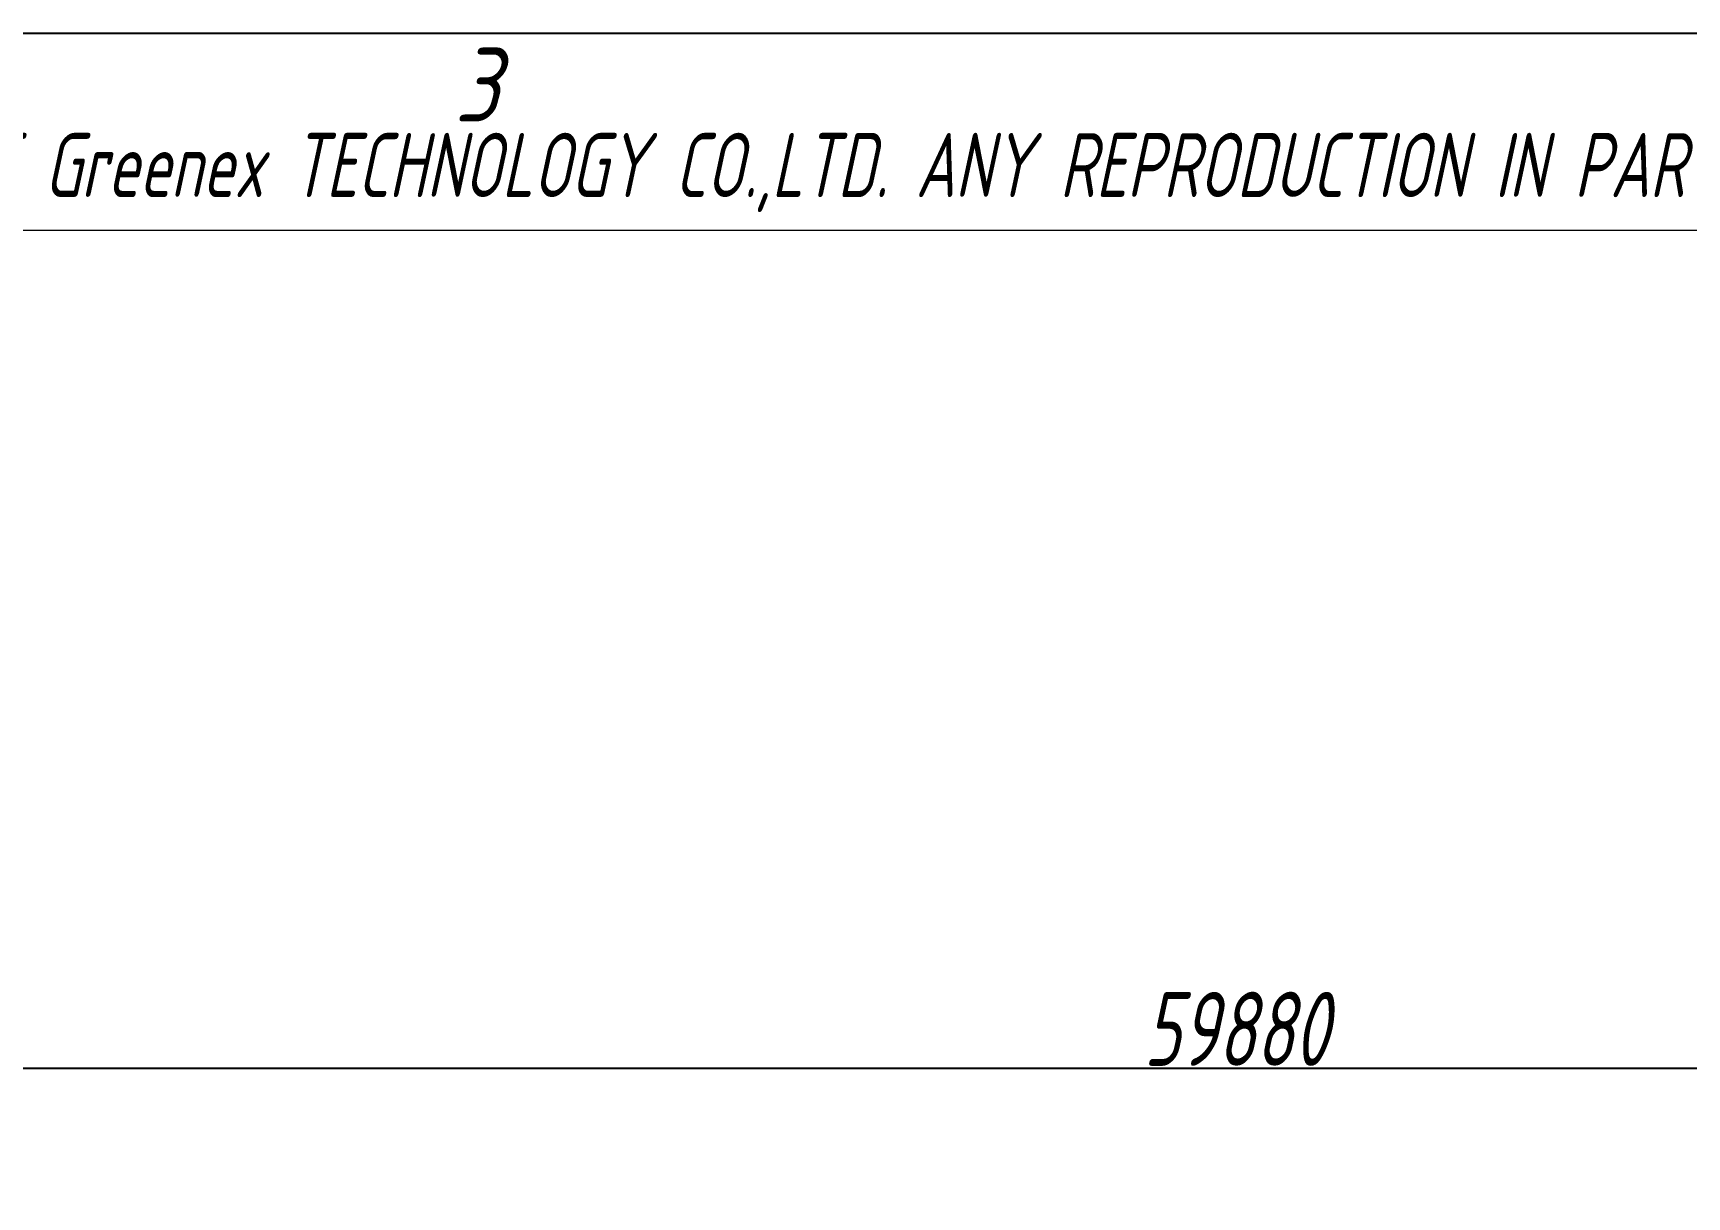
# Model space of a CAD drawing. Header units: millimetres. Extents: x -939 to 77961, y -54291 to 1503.
# Drawn here: x 24717 to 37323, y -7369 to 1503 of the extents above; entities that cross this region are included whole.
import ezdxf

# ---------------------------------------------------------------- set-up
doc = ezdxf.new("R2010")
doc.units = ezdxf.units.MM
doc.layers.add('01 Heavy line', color=7, linetype='Continuous', lineweight=18)
doc.layers.add('01-Dimension', color=4, linetype='Continuous')
doc.styles.add('GB', font='gbeitc.shx', dxfattribs={"width": 0.8, "bigfont": 'gbcbig.shx'})
doc.styles.add('GreenexSolar', font='gbeitc.shx', dxfattribs={"width": 0.8, "height": 563.571429})
doc.dimstyles.new('GreenexSolar', dxfattribs={"dimtxt": 3, "dimasz": 1, "dimexe": 0.18, "dimexo": 0.0625, "dimgap": 0.09, "dimtad": 1, "dimtih": 1, "dimtoh": 1, "dimdec": 0, "dimzin": 0, "dimdsep": 46, "dimtxsty": 'GreenexSolar', "dimblk": 'ARCHTICK', "dimcen": 0.09, "dimclrd": 4, "dimclre": 4, "dimclrt": 3, "dimadec": 0, "dimazin": 0, "dimtfac": 1, "dimtdec": 4, "dimtofl": 0, "dimtmove": 0, "dimatfit": 3, "dimfxl": 1, "dimtolj": 1, "dimtzin": 0, "dimarcsym": 0})

# ---------------------------------------------------------------- blocks, each defined once
blk = doc.blocks.new('00-Greenex-京立蔚蓝英文图框')
at = {"layer": '01 Heavy line', "color": 4, "lineweight": 25}
blk.add_line((-5, 8), (415, 8), dxfattribs=at)
at = {"layer": '01 Heavy line', "color": 7, "lineweight": 18}
blk.add_line((0, 0), (410, 0), dxfattribs=at)
at = {"layer": '01 Heavy line', "color": 4, "style": 'GB'}
blk.add_text('3', height=3, dxfattribs=at).set_placement((148.659, 4.406))
at = {"layer": '01 Heavy line', "color": 4, "insert": (7.561, 3.946), "char_height": 2.6, "attachment_point": 1, "style": 'GB'}
blk.add_mtext('PROPRIETARY AND CONFIDENTIAL: THE INFORMATION CONTAINED IN THIS DRAWING IS THE SOLE PROPETY OF Greenex TECHNOLOGY CO.,LTD. ANY REPRODUCTION IN PART OR AS A WHOLE WITHOUT THE PERMISSION FROM Greenex IS PROHIBITED.', dxfattribs=at)
blk = doc.blocks.new('_ArchTick')
at = {"color": 0, "linetype": 'ByBlock', "const_width": 0.15}
blk.add_lwpolyline([(-0.5, -0.5), (0.5, 0.5)], dxfattribs=at)
blk = doc.blocks.new('*D179')
at = {"layer": '01-Dimension', "color": 4, "lineweight": -2, "transparency": 16777216}
for p, q in [((3945, -10133), (3945, -6353)), ((3945, -6387), (63825, -6387)), ((63825, -10133), (63825, -6353))]:
    blk.add_line(p, q, dxfattribs=at)
at = {"layer": 'Defpoints', "color": 0, "transparency": 16777216}
for p in [(63825, -6387), (3945, -10144), (63825, -10144)]:
    blk.add_point(p, dxfattribs=at)
at = {"layer": '01-Dimension', "color": 4, "lineweight": -2, "transparency": 16777216, "xscale": 187.8571428571429, "yscale": 187.8571428571429, "zscale": 187.8571428571429, "rotation": 180}
blk.add_blockref('_ArchTick', (3945, -6387), dxfattribs=at)
at = {"layer": '01-Dimension', "color": 4, "lineweight": -2, "transparency": 16777216, "xscale": 187.8571428571429, "yscale": 187.8571428571429, "zscale": 187.8571428571429}
blk.add_blockref('_ArchTick', (63825, -6387), dxfattribs=at)
at = {"layer": '01-Dimension', "color": 3, "transparency": 16777216, "insert": (33885, -6088), "char_height": 563.6, "attachment_point": 5, "style": 'GreenexSolar'}
blk.add_mtext('\\A1;59880', dxfattribs=at)

msp = doc.modelspace()

# ---------------------------------------------------------------- block references
at = {"xscale": 187.8571428571429, "yscale": 187.8571428571429, "zscale": 187.8571428571429}
msp.add_blockref('00-Greenex-京立蔚蓝英文图框', (0, 0), dxfattribs=at)

# ---------------------------------------------------------------- dimensions: what is measured, and where the dimension line sits
at = {"layer": '01-Dimension'}
dim = msp.add_linear_dim(base=(63825, -6387.1), p1=(3945, -10144.3), p2=(63825, -10144.3), dimstyle='GreenexSolar', override={"dimscale": 187.857143}, dxfattribs=at)
dim.commit()
dim.dimension.update_dxf_attribs({"geometry": '*D179', "text_midpoint": (33885, -6088.4)})

doc.saveas('drawing.dxf')
